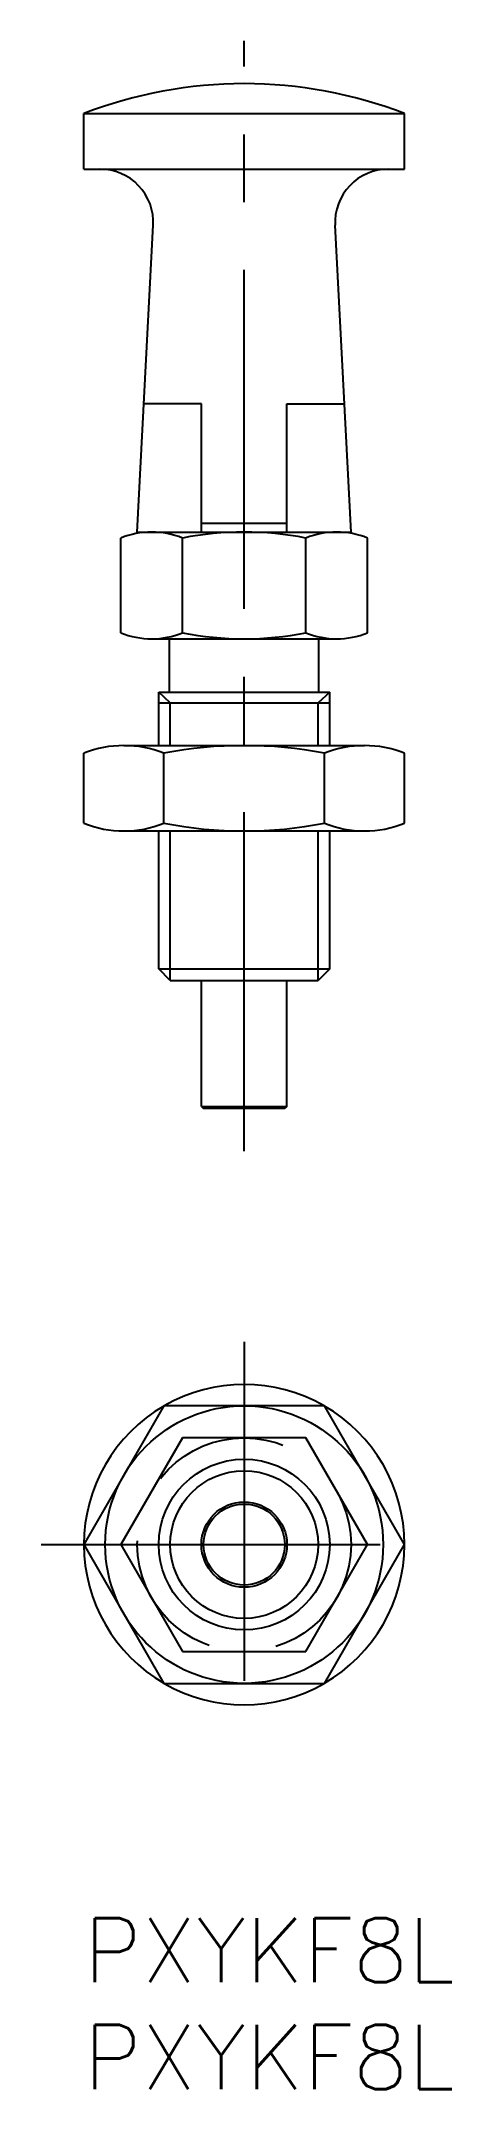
# Model space of a CAD drawing. Extents: x -2 to 17.2, y -8 to 87.9.
import ezdxf

# ---------------------------------------------------------------- set-up
doc = ezdxf.new("R2010")
doc.units = 0
doc.header["$LTSCALE"] = 0.5
doc.linetypes.add('CENTER', pattern=[50.8, 31.75, -6.35, 6.35, -6.35])
doc.linetypes.add('DASHED', pattern=[19.05, 12.7, -6.35])
for name, color, linetype in [('MSM_CENTER', 1, 'CENTER'), ('MSM_CONTINUOUS', 7, 'CONTINUOUS'), ('MSM_DASHED', 4, 'DASHED'), ('MSM_NARROW', 5, 'CONTINUOUS'), ('MSM_PART_NUMBER', 7, 'CONTINUOUS')]:
    doc.layers.add(name, color=color, linetype=linetype)
doc.styles.get("Standard").update_dxf_attribs({"font": 'txt.shx', "height": 1, "bigfont": 'bigfont.shx'})

# ---------------------------------------------------------------- blocks, each defined once
blk = doc.blocks.new('*U3')
at = {"layer": 'MSM_PART_NUMBER'}
blk.add_text('PXYKF8L', height=3, dxfattribs=at).set_placement((0, -3))
blk = doc.blocks.new('*U4')
at = {"layer": 'MSM_PART_NUMBER'}
blk.add_text('PXYKF8L', height=3, dxfattribs=at).set_placement((0, -8))

msp = doc.modelspace()

# ---------------------------------------------------------------- linework, layer by layer
at = {"layer": 'MSM_CENTER'}
for p, q in [((7.506, 35.924), (7.506, 87.924)), ((7.506, 27), (7.506, 8)), ((-2, 17.5), (17.011, 17.5))]:
    msp.add_line(p, q, dxfattribs=at)
at = {"layer": 'MSM_CONTINUOUS'}
for p, q in [((0.006, 84.524), (15.006, 84.524)), ((0.006, 81.924), (0.006, 84.524)), ((15.006, 81.924), (15.006, 84.524)), ((0.006, 81.924), (15.006, 81.924)), ((2.506, 64.924), (3.252, 79.294)), ((12.506, 64.924), (11.759, 79.294)), ((5.506, 70.924), (2.817, 70.924)), ((5.506, 64.924), (5.506, 70.924)), ((9.506, 64.924), (9.506, 70.924)), ((9.506, 70.924), (12.194, 70.924)), ((9.506, 65.324), (5.506, 65.324)), ((1.732, 60.204), (1.732, 64.644)), ((2.506, 64.924), (12.506, 64.924)), ((4.619, 60.204), (4.619, 64.644)), ((10.392, 60.204), (10.392, 64.644)), ((13.279, 60.204), (13.279, 64.644)), ((3.175, 59.924), (11.836, 59.924)), ((4.006, 57.424), (4.006, 59.924)), ((11.006, 57.424), (11.006, 59.924)), ((3.506, 57.424), (11.506, 57.424)), ((3.506, 54.924), (3.506, 57.424)), ((3.506, 56.924), (11.506, 56.924)), ((11.506, 54.924), (11.506, 57.424)), ((1.876, 54.924), (13.135, 54.924)), ((0, 51.289), (0, 54.56)), ((3.753, 51.289), (3.753, 54.56)), ((11.258, 51.289), (11.258, 54.56)), ((15.011, 51.289), (15.011, 54.56)), ((1.876, 50.924), (13.135, 50.924)), ((3.506, 44.466), (3.506, 50.924)), ((11.506, 44.466), (11.506, 50.924)), ((4.047, 43.924), (3.506, 44.466)), ((3.506, 44.466), (11.506, 44.466)), ((11.506, 44.466), (10.964, 43.924)), ((4.047, 43.924), (10.964, 43.924)), ((5.506, 38.024), (5.506, 43.924)), ((9.506, 38.024), (9.506, 43.924)), ((5.506, 38.024), (5.606, 37.924)), ((5.506, 38.024), (9.506, 38.024)), ((9.406, 37.924), (5.606, 37.924)), ((9.506, 38.024), (9.406, 37.924)), ((3.753, 24), (0, 17.5)), ((11.258, 24), (3.753, 24)), ((15.011, 17.5), (11.258, 24)), ((0, 17.5), (3.753, 11)), ((11.258, 11), (15.011, 17.5)), ((3.753, 11), (11.258, 11))]:
    msp.add_line(p, q, dxfattribs=at)
for radius in [6.5, 4, 2, 1.9]:
    msp.add_circle((7.506, 17.5), radius, dxfattribs=at)
for centre, radius, start, end in [((7.506, 65.135), 20.789, 68.85295, 111.14705), ((0.756, 79.424), 2.5, 357.02577, 90), ((14.256, 79.424), 2.5, 90, 182.97423), ((3.175, 61.069), 3.855, 68.01264, 111.98736), ((7.506, 49.924), 15, 78.9042, 101.0958), ((11.836, 61.069), 3.855, 68.01264, 111.98736), ((3.175, 63.779), 3.855, 248.01264, 291.98736), ((7.506, 74.924), 15, 258.9042, 281.0958), ((11.836, 63.779), 3.855, 248.01264, 291.98736), ((1.876, 49.912), 5.012, 68.01264, 111.98736), ((7.506, 35.424), 19.5, 78.9042, 101.0958), ((13.135, 49.912), 5.012, 68.01264, 111.98736), ((1.876, 55.936), 5.012, 248.01264, 291.98736), ((7.506, 70.424), 19.5, 258.9042, 281.0958), ((13.135, 55.936), 5.012, 248.01264, 291.98736), ((7.506, 17.5), 7.5, 60.07357, 119.92643), ((7.506, 17.5), 7.5, 120.07357, 179.92643), ((7.506, 17.5), 7.5, 0.07357, 59.92643), ((7.506, 17.5), 7.5, 180.07357, 239.92643), ((7.506, 17.5), 7.5, 300.07357, 359.92643), ((7.506, 17.5), 7.5, 240.07357, 299.92643)]:
    msp.add_arc(centre, radius, start, end, dxfattribs=at)
at = {"layer": 'MSM_DASHED'}
for p, q in [((4.619, 22.5), (1.732, 17.5)), ((10.392, 22.5), (4.619, 22.5)), ((13.279, 17.5), (10.392, 22.5)), ((1.732, 17.5), (4.619, 12.5)), ((10.392, 12.5), (13.279, 17.5)), ((4.619, 12.5), (10.392, 12.5))]:
    msp.add_line(p, q, dxfattribs=at)
msp.add_circle((7.506, 17.5), 5, dxfattribs=at)
for start, end in [(119.92643, 120.07357), (59.92643, 60.07357), (179.92643, 180.07357), (359.92643, 0.07357), (239.92643, 240.07357), (299.92643, 300.07357)]:
    msp.add_arc((7.506, 17.5), 7.5, start, end, dxfattribs=at)
at = {"layer": 'MSM_NARROW'}
for p, q in [((4.047, 56.924), (3.506, 57.424)), ((4.047, 54.924), (4.047, 56.924)), ((11.506, 57.424), (10.964, 56.924)), ((10.964, 54.924), (10.964, 56.924)), ((4.047, 43.924), (4.047, 50.924)), ((10.964, 43.924), (10.964, 50.924))]:
    msp.add_line(p, q, dxfattribs=at)
msp.add_circle((7.506, 17.5), 3.458, dxfattribs=at)

# ---------------------------------------------------------------- block references
at = {"layer": 'MSM_CONTINUOUS'}
for name in ['*U3', '*U4']:
    msp.add_blockref(name, (0, 0), dxfattribs=at)

doc.saveas('drawing.dxf')
